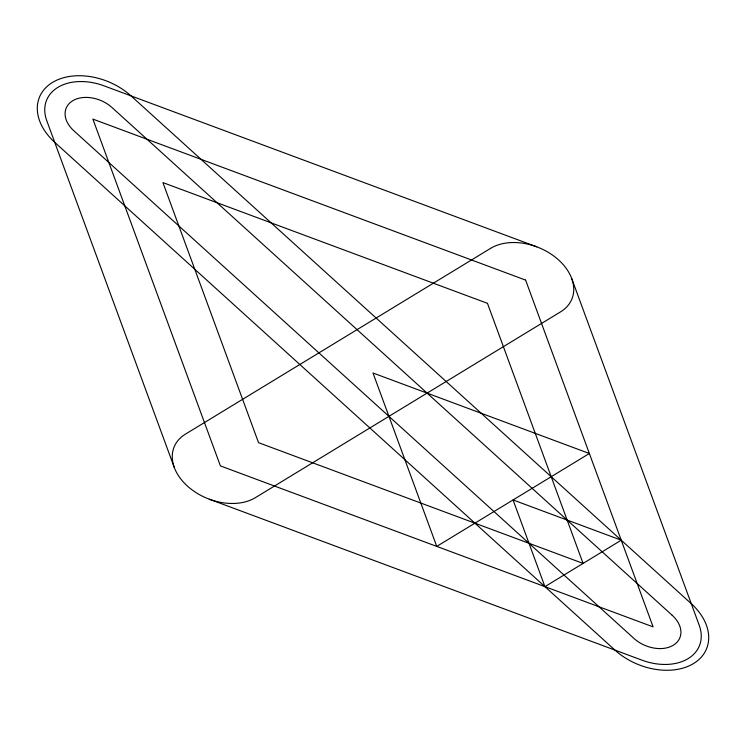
<?xml version="1.0" encoding="UTF-8"?>
<svg xmlns="http://www.w3.org/2000/svg" width="746" height="746" viewBox="0 0 746 746"><rect width="100%" height="100%" fill="white"/><g stroke="black" fill="none" stroke-linecap="round" stroke-linejoin="round"><path stroke-width="1.12" d="M536.71 246.805L103.992 85.827A50.01 35.053 22.3 0 0 46.765 120.666L174.275 467.453M209.29 499.195L642.008 660.173A50.01 35.053 22.3 0 0 699.235 625.335L571.725 278.547M490.588 248.362L185.381 434.172A50.01 35.053 22.3 0 0 187.358 486.019A50.01 35.053 22.3 0 0 255.412 497.638L560.619 311.828A50.01 35.053 22.3 0 0 558.642 259.981A50.01 35.053 22.3 0 0 490.588 248.362M589.359 453.493L436.755 546.398L373 373L589.359 453.493M621.241 540.188L544.934 586.645L513.062 499.941L621.241 540.188M525.604 280.095L92.886 119.108L220.396 465.905L653.114 626.892L525.604 280.095M487.455 303.324L162.917 182.584L258.545 442.676L583.083 563.417L487.455 303.324M691.262 603.663L131.035 95.889A57.74 40.471 22.3 0 0 52.453 82.461A57.74 40.471 22.3 0 0 54.738 142.337L614.965 650.111A57.74 40.471 22.3 0 0 693.547 663.539A57.74 40.471 22.3 0 0 691.262 603.663M672.193 615.273L111.965 107.499A28.87 20.235 22.3 0 0 72.67 100.785A28.87 20.235 22.3 0 0 73.807 130.727L634.035 638.501A28.87 20.235 22.3 0 0 673.33 645.215A28.87 20.235 22.3 0 0 672.193 615.273"/></g></svg>
